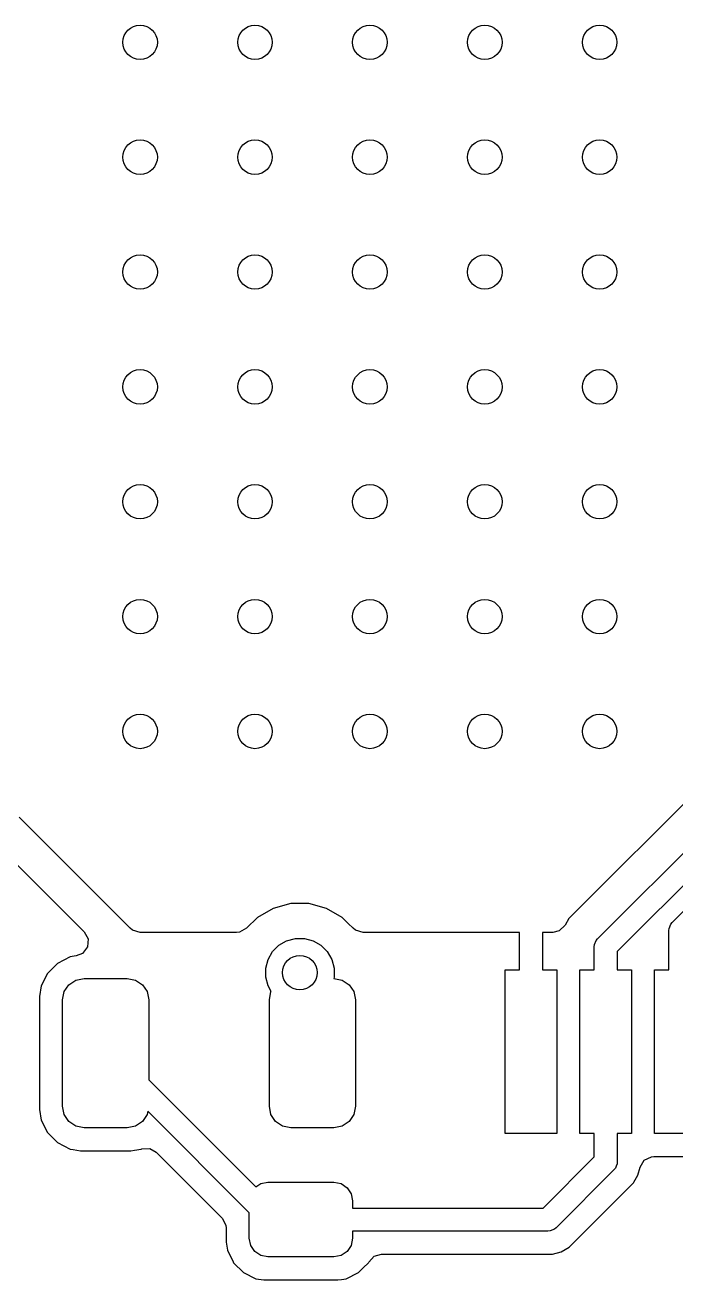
# Model space of a CAD drawing. Extents: x 2.65 to 6.49, y -4.64 to -1.62.
# Drawn here: x 3.5826 to 3.8057, y -2.7668 to -2.3366 of the extents above; entities that cross this region are included whole.
import ezdxf

# ---------------------------------------------------------------- set-up
doc = ezdxf.new("R2010")
doc.units = 0
doc.header["$MEASUREMENT"] = 0
doc.layers.add('BLACK', color=7, linetype='CONTINUOUS')

msp = doc.modelspace()

# ---------------------------------------------------------------- linework, layer by layer
at = {"layer": 'BLACK', "linetype": 'CONTINUOUS'}
for p, q in [((3.82192, -2.58998), (3.76901, -2.6429)), ((3.77884, -2.64979), (3.83518, -2.59345)), ((3.83644, -2.60334), (3.78556, -2.65421)), ((3.61865, -2.64621), (3.58056, -2.60812)), ((3.80443, -2.64423), (3.83626, -2.61241)), ((3.57206, -2.61663), (3.60288, -2.64745)), ((3.66766, -2.63939), (3.66227, -2.6425)), ((3.67368, -2.63778), (3.66766, -2.63939)), ((3.66766, -2.63939), (3.66766, -2.63939)), ((3.6799, -2.63778), (3.67368, -2.63778)), ((3.68591, -2.63939), (3.6799, -2.63778)), ((3.6913, -2.6425), (3.68591, -2.63939)), ((3.68591, -2.63939), (3.68591, -2.63939)), ((3.68591, -2.63939), (3.68591, -2.63939)), ((3.66227, -2.6425), (3.65856, -2.64621)), ((3.66227, -2.6425), (3.66227, -2.6425)), ((3.69333, -2.64453), (3.6913, -2.6425)), ((3.6913, -2.6425), (3.6913, -2.6425)), ((3.6913, -2.6425), (3.6913, -2.6425)), ((3.69501, -2.64621), (3.69333, -2.64453)), ((3.76768, -2.6452), (3.76569, -2.6471)), ((3.76901, -2.6429), (3.76768, -2.6452)), ((3.76901, -2.6429), (3.76901, -2.6429)), ((3.80336, -2.64625), (3.80394, -2.64483)), ((3.80394, -2.64483), (3.80443, -2.64423)), ((3.60288, -2.64745), (3.6042, -2.64986)), ((3.61946, -2.64686), (3.61865, -2.64621)), ((3.6221, -2.64764), (3.61946, -2.64686)), ((3.65511, -2.64764), (3.6221, -2.64764)), ((3.65615, -2.64753), (3.65511, -2.64764)), ((3.65856, -2.64621), (3.65615, -2.64753)), ((3.69583, -2.64686), (3.69501, -2.64621)), ((3.69847, -2.64764), (3.69583, -2.64686)), ((3.7521, -2.64764), (3.69847, -2.64764)), ((3.7521, -2.66045), (3.7521, -2.64764)), ((3.76345, -2.64764), (3.75997, -2.64764)), ((3.75997, -2.64764), (3.75997, -2.66045)), ((3.76569, -2.6471), (3.76345, -2.64764)), ((3.80328, -2.64702), (3.80336, -2.64625)), ((3.80328, -2.66045), (3.80328, -2.64702)), ((3.604, -2.65261), (3.60235, -2.65481)), ((3.6042, -2.64986), (3.604, -2.65261)), ((3.66742, -2.65423), (3.6696, -2.65205)), ((3.6696, -2.65205), (3.67227, -2.65051)), ((3.67227, -2.65051), (3.67525, -2.64971)), ((3.67525, -2.64971), (3.67833, -2.64971)), ((3.67833, -2.64971), (3.68131, -2.65051)), ((3.68131, -2.65051), (3.68398, -2.65205)), ((3.68398, -2.65205), (3.68616, -2.65423)), ((3.77769, -2.65258), (3.77777, -2.65181)), ((3.77769, -2.66045), (3.77769, -2.65258)), ((3.77777, -2.65181), (3.77835, -2.65039)), ((3.77835, -2.65039), (3.77884, -2.64979)), ((3.77835, -2.65039), (3.77835, -2.65039)), ((3.59808, -2.65606), (3.59376, -2.65826)), ((3.60019, -2.65572), (3.59808, -2.65606)), ((3.59808, -2.65606), (3.59808, -2.65606)), ((3.60235, -2.65481), (3.60019, -2.65572)), ((3.66508, -2.65988), (3.66588, -2.6569)), ((3.66588, -2.6569), (3.66742, -2.65423)), ((3.68616, -2.65423), (3.6877, -2.6569)), ((3.6877, -2.6569), (3.6885, -2.65988)), ((3.78556, -2.65421), (3.78556, -2.66045)), ((3.59034, -2.66168), (3.58819, -2.66591)), ((3.59376, -2.65826), (3.59034, -2.66168)), ((3.59034, -2.66168), (3.59034, -2.66168)), ((3.59034, -2.66168), (3.59034, -2.66168)), ((3.59376, -2.65826), (3.59376, -2.65826)), ((3.66508, -2.66296), (3.66508, -2.65988)), ((3.6885, -2.65988), (3.6885, -2.66296)), ((3.74718, -2.71656), (3.74718, -2.66045)), ((3.74718, -2.66045), (3.7521, -2.66045)), ((3.75997, -2.66045), (3.7649, -2.66045)), ((3.7649, -2.66045), (3.7649, -2.71656)), ((3.77277, -2.71656), (3.77277, -2.66045)), ((3.77277, -2.66045), (3.77769, -2.66045)), ((3.78556, -2.66045), (3.79049, -2.66045)), ((3.79049, -2.66045), (3.79049, -2.71656)), ((3.79836, -2.71656), (3.79836, -2.66045)), ((3.79836, -2.66045), (3.80328, -2.66045)), ((3.58815, -2.66599), (3.58758, -2.66957)), ((3.58819, -2.66591), (3.58815, -2.66599)), ((3.59603, -2.66794), (3.59763, -2.66555)), ((3.59763, -2.66555), (3.60003, -2.66395)), ((3.60003, -2.66395), (3.60285, -2.66339)), ((3.60285, -2.66339), (3.61762, -2.66339)), ((3.61762, -2.66339), (3.62044, -2.66395)), ((3.62044, -2.66395), (3.62284, -2.66555)), ((3.62284, -2.66555), (3.62444, -2.66794)), ((3.66588, -2.66594), (3.66508, -2.66296)), ((3.66697, -2.66784), (3.66588, -2.66594)), ((3.6885, -2.66296), (3.68838, -2.66339)), ((3.68838, -2.66339), (3.68848, -2.66339)), ((3.68848, -2.66339), (3.69131, -2.66395)), ((3.69131, -2.66395), (3.6937, -2.66555)), ((3.6937, -2.66555), (3.6953, -2.66794)), ((3.58758, -2.66957), (3.58758, -2.70839)), ((3.59547, -2.67077), (3.59603, -2.66794)), ((3.59547, -2.70719), (3.59547, -2.67077)), ((3.62444, -2.66794), (3.625, -2.67077)), ((3.625, -2.67077), (3.625, -2.69817)), ((3.66634, -2.67077), (3.6669, -2.66794)), ((3.66634, -2.70719), (3.66634, -2.67077)), ((3.6669, -2.66794), (3.66697, -2.66784)), ((3.6953, -2.66794), (3.69587, -2.67077)), ((3.69587, -2.67077), (3.69587, -2.70719)), ((3.625, -2.69817), (3.66171, -2.73488)), ((3.58758, -2.70839), (3.58815, -2.71196)), ((3.59603, -2.71001), (3.59547, -2.70719)), ((3.62465, -2.70896), (3.62444, -2.71001)), ((3.65945, -2.74376), (3.62465, -2.70896)), ((3.6669, -2.71001), (3.66634, -2.70719)), ((3.69587, -2.70719), (3.6953, -2.71001)), ((3.58815, -2.71196), (3.58815, -2.71196)), ((3.58815, -2.71196), (3.58815, -2.71196)), ((3.58815, -2.71196), (3.58815, -2.71196)), ((3.58815, -2.71196), (3.59034, -2.71627)), ((3.59763, -2.7124), (3.59603, -2.71001)), ((3.60003, -2.714), (3.59763, -2.7124)), ((3.60285, -2.71457), (3.60003, -2.714)), ((3.62044, -2.714), (3.61762, -2.71457)), ((3.62284, -2.7124), (3.62044, -2.714)), ((3.62444, -2.71001), (3.62284, -2.7124)), ((3.6685, -2.7124), (3.6669, -2.71001)), ((3.6709, -2.714), (3.6685, -2.7124)), ((3.67372, -2.71457), (3.6709, -2.714)), ((3.69131, -2.714), (3.68848, -2.71457)), ((3.6937, -2.7124), (3.69131, -2.714)), ((3.6953, -2.71001), (3.6937, -2.7124)), ((3.59034, -2.71627), (3.59034, -2.71628)), ((3.59034, -2.71628), (3.59034, -2.71628)), ((3.59034, -2.71628), (3.59376, -2.7197)), ((3.61762, -2.71457), (3.60285, -2.71457)), ((3.68848, -2.71457), (3.67372, -2.71457)), ((3.7649, -2.71656), (3.74718, -2.71656)), ((3.77769, -2.71656), (3.77277, -2.71656)), ((3.77769, -2.72462), (3.77769, -2.71656)), ((3.79049, -2.71656), (3.78556, -2.71656)), ((3.78556, -2.71656), (3.78556, -2.72625)), ((3.81608, -2.71656), (3.79836, -2.71656)), ((3.59376, -2.7197), (3.59376, -2.7197)), ((3.59376, -2.7197), (3.59376, -2.7197)), ((3.59376, -2.7197), (3.59808, -2.72189)), ((3.59808, -2.72189), (3.59808, -2.72189)), ((3.59808, -2.72189), (3.59808, -2.72189)), ((3.59808, -2.72189), (3.59916, -2.72207)), ((3.59916, -2.72207), (3.60165, -2.72246)), ((3.60165, -2.72246), (3.61882, -2.72246)), ((3.61882, -2.72246), (3.62017, -2.72225)), ((3.61882, -2.72246), (3.61882, -2.72246)), ((3.61882, -2.72246), (3.61882, -2.72246)), ((3.62017, -2.72225), (3.6224, -2.72189)), ((3.6224, -2.72189), (3.62259, -2.72183)), ((3.6224, -2.72189), (3.6224, -2.72189)), ((3.6224, -2.72189), (3.6224, -2.72189)), ((3.6224, -2.72189), (3.6224, -2.72189)), ((3.62259, -2.72183), (3.62534, -2.72175)), ((3.62534, -2.72175), (3.62755, -2.72302)), ((3.62755, -2.72302), (3.65013, -2.7456)), ((3.76018, -2.74213), (3.77769, -2.72462)), ((3.78549, -2.72701), (3.78516, -2.72781)), ((3.78556, -2.72625), (3.78549, -2.72701)), ((3.79339, -2.72807), (3.79482, -2.72572)), ((3.79482, -2.72572), (3.79729, -2.72452)), ((3.79729, -2.72452), (3.7981, -2.72445)), ((3.7981, -2.72445), (3.81685, -2.72445)), ((3.78441, -2.72903), (3.76459, -2.74885)), ((3.7849, -2.72843), (3.78441, -2.72903)), ((3.78516, -2.72781), (3.7849, -2.72843)), ((3.79125, -2.73325), (3.79265, -2.73081)), ((3.79265, -2.73081), (3.79339, -2.72807)), ((3.66171, -2.73488), (3.6634, -2.73375)), ((3.6634, -2.73375), (3.66585, -2.73327)), ((3.66585, -2.73327), (3.68848, -2.73327)), ((3.68848, -2.73327), (3.69093, -2.73375)), ((3.69093, -2.73375), (3.69301, -2.73514)), ((3.69301, -2.73514), (3.69439, -2.73722)), ((3.77128, -2.75333), (3.79109, -2.73351)), ((3.79109, -2.73351), (3.79125, -2.73325)), ((3.69439, -2.73722), (3.69488, -2.73967)), ((3.69488, -2.73967), (3.69488, -2.74213)), ((3.65945, -2.75246), (3.65945, -2.74376)), ((3.69488, -2.74213), (3.76018, -2.74213)), ((3.65013, -2.7456), (3.65144, -2.74801)), ((3.65144, -2.74801), (3.65156, -2.74905)), ((3.65156, -2.74905), (3.65156, -2.75382)), ((3.65994, -2.75491), (3.65945, -2.75246)), ((3.69488, -2.75246), (3.69439, -2.75491)), ((3.76181, -2.75), (3.69488, -2.75)), ((3.69488, -2.75), (3.69488, -2.75246)), ((3.76258, -2.74992), (3.76181, -2.75)), ((3.764, -2.74934), (3.76258, -2.74992)), ((3.76459, -2.74885), (3.764, -2.74934)), ((3.65156, -2.75382), (3.65196, -2.75659)), ((3.65196, -2.75659), (3.65196, -2.75659)), ((3.65196, -2.75659), (3.65196, -2.75659)), ((3.65196, -2.75659), (3.6539, -2.76056)), ((3.66132, -2.75698), (3.65994, -2.75491)), ((3.6634, -2.75837), (3.66132, -2.75698)), ((3.69301, -2.75698), (3.69093, -2.75837)), ((3.69439, -2.75491), (3.69301, -2.75698)), ((3.76337, -2.75789), (3.76638, -2.75709)), ((3.76638, -2.75709), (3.76908, -2.75553)), ((3.76908, -2.75553), (3.77128, -2.75333)), ((3.6539, -2.76056), (3.65405, -2.76088)), ((3.65405, -2.76088), (3.65743, -2.76425)), ((3.66585, -2.75886), (3.6634, -2.75837)), ((3.68848, -2.75886), (3.66585, -2.75886)), ((3.69093, -2.75837), (3.68848, -2.75886)), ((3.6985, -2.76266), (3.70028, -2.76088)), ((3.70028, -2.76088), (3.7004, -2.76063)), ((3.70028, -2.76088), (3.70028, -2.76088)), ((3.70028, -2.76088), (3.70028, -2.76088)), ((3.7004, -2.76063), (3.70225, -2.7586)), ((3.70225, -2.7586), (3.70478, -2.75789)), ((3.70478, -2.75789), (3.76337, -2.75789)), ((3.76337, -2.75789), (3.76337, -2.75789)), ((3.65743, -2.76425), (3.66171, -2.76635)), ((3.69262, -2.76635), (3.6969, -2.76425)), ((3.6969, -2.76425), (3.6985, -2.76266)), ((3.66171, -2.76635), (3.66171, -2.76635)), ((3.66171, -2.76635), (3.66171, -2.76635)), ((3.66171, -2.76635), (3.66449, -2.76675)), ((3.66449, -2.76675), (3.68984, -2.76675)), ((3.68984, -2.76675), (3.69101, -2.76658)), ((3.68984, -2.76675), (3.68984, -2.76675)), ((3.69101, -2.76658), (3.69262, -2.76635))]:
    msp.add_line(p, q, dxfattribs=at)
at = {"layer": 'BLACK'}
for centre in [(3.62205, -2.34252), (3.66142, -2.34252), (3.70079, -2.34252), (3.74016, -2.34252), (3.77953, -2.34252), (3.62205, -2.38189), (3.66142, -2.38189), (3.70079, -2.38189), (3.74016, -2.38189), (3.77953, -2.38189), (3.62205, -2.42126), (3.66142, -2.42126), (3.70079, -2.42126), (3.74016, -2.42126), (3.77953, -2.42126), (3.62205, -2.46063), (3.66142, -2.46063), (3.70079, -2.46063), (3.74016, -2.46063), (3.77953, -2.46063), (3.62205, -2.5), (3.66142, -2.5), (3.70079, -2.5), (3.74016, -2.5), (3.77953, -2.5), (3.62205, -2.53937), (3.66142, -2.53937), (3.70079, -2.53937), (3.74016, -2.53937), (3.77953, -2.53937), (3.62205, -2.57874), (3.66142, -2.57874), (3.70079, -2.57874), (3.74016, -2.57874), (3.77953, -2.57874), (3.67679, -2.66142)]:
    msp.add_circle(centre, 0.00591, dxfattribs=at)

doc.saveas('drawing.dxf')
